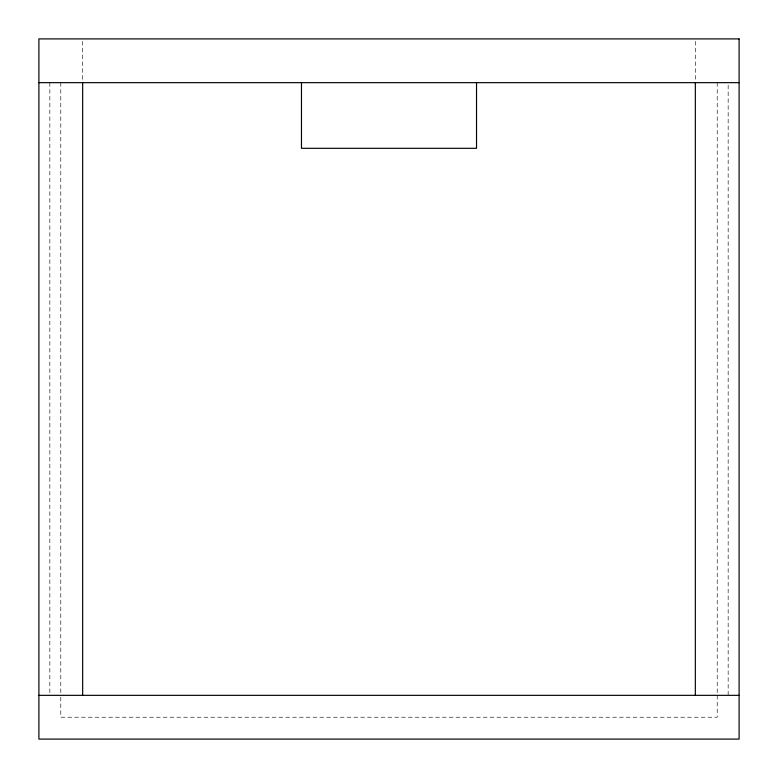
<?xml version="1.0" encoding="UTF-8"?>
<svg xmlns="http://www.w3.org/2000/svg" width="778" height="778" viewBox="0 0 778 778"><rect width="100%" height="100%" fill="white"/><g stroke="black" fill="none" stroke-linecap="round" stroke-linejoin="round"><path stroke-width="0.58" stroke-dasharray="3.89 2.92" d="M728.159 85.094L728.159 695.337M717.219 82.663L717.219 694.122M717.219 695.337L717.219 717.219L60.781 717.219L60.781 695.337M695.337 41.331L695.337 81.447M82.663 41.331L82.663 81.447M60.781 82.663L60.781 694.122M49.841 82.663L49.841 695.337"/><path stroke-width="1.17" d="M38.9 82.663L739.1 82.663M38.9 695.337L739.1 695.337M695.337 82.663L695.337 695.337M476.525 82.663L476.525 148.306L301.475 148.306L301.475 82.663M82.663 82.663L82.663 695.337M739.1 38.9L38.9 38.9L38.9 739.1L739.1 739.1L739.1 38.9"/></g></svg>
